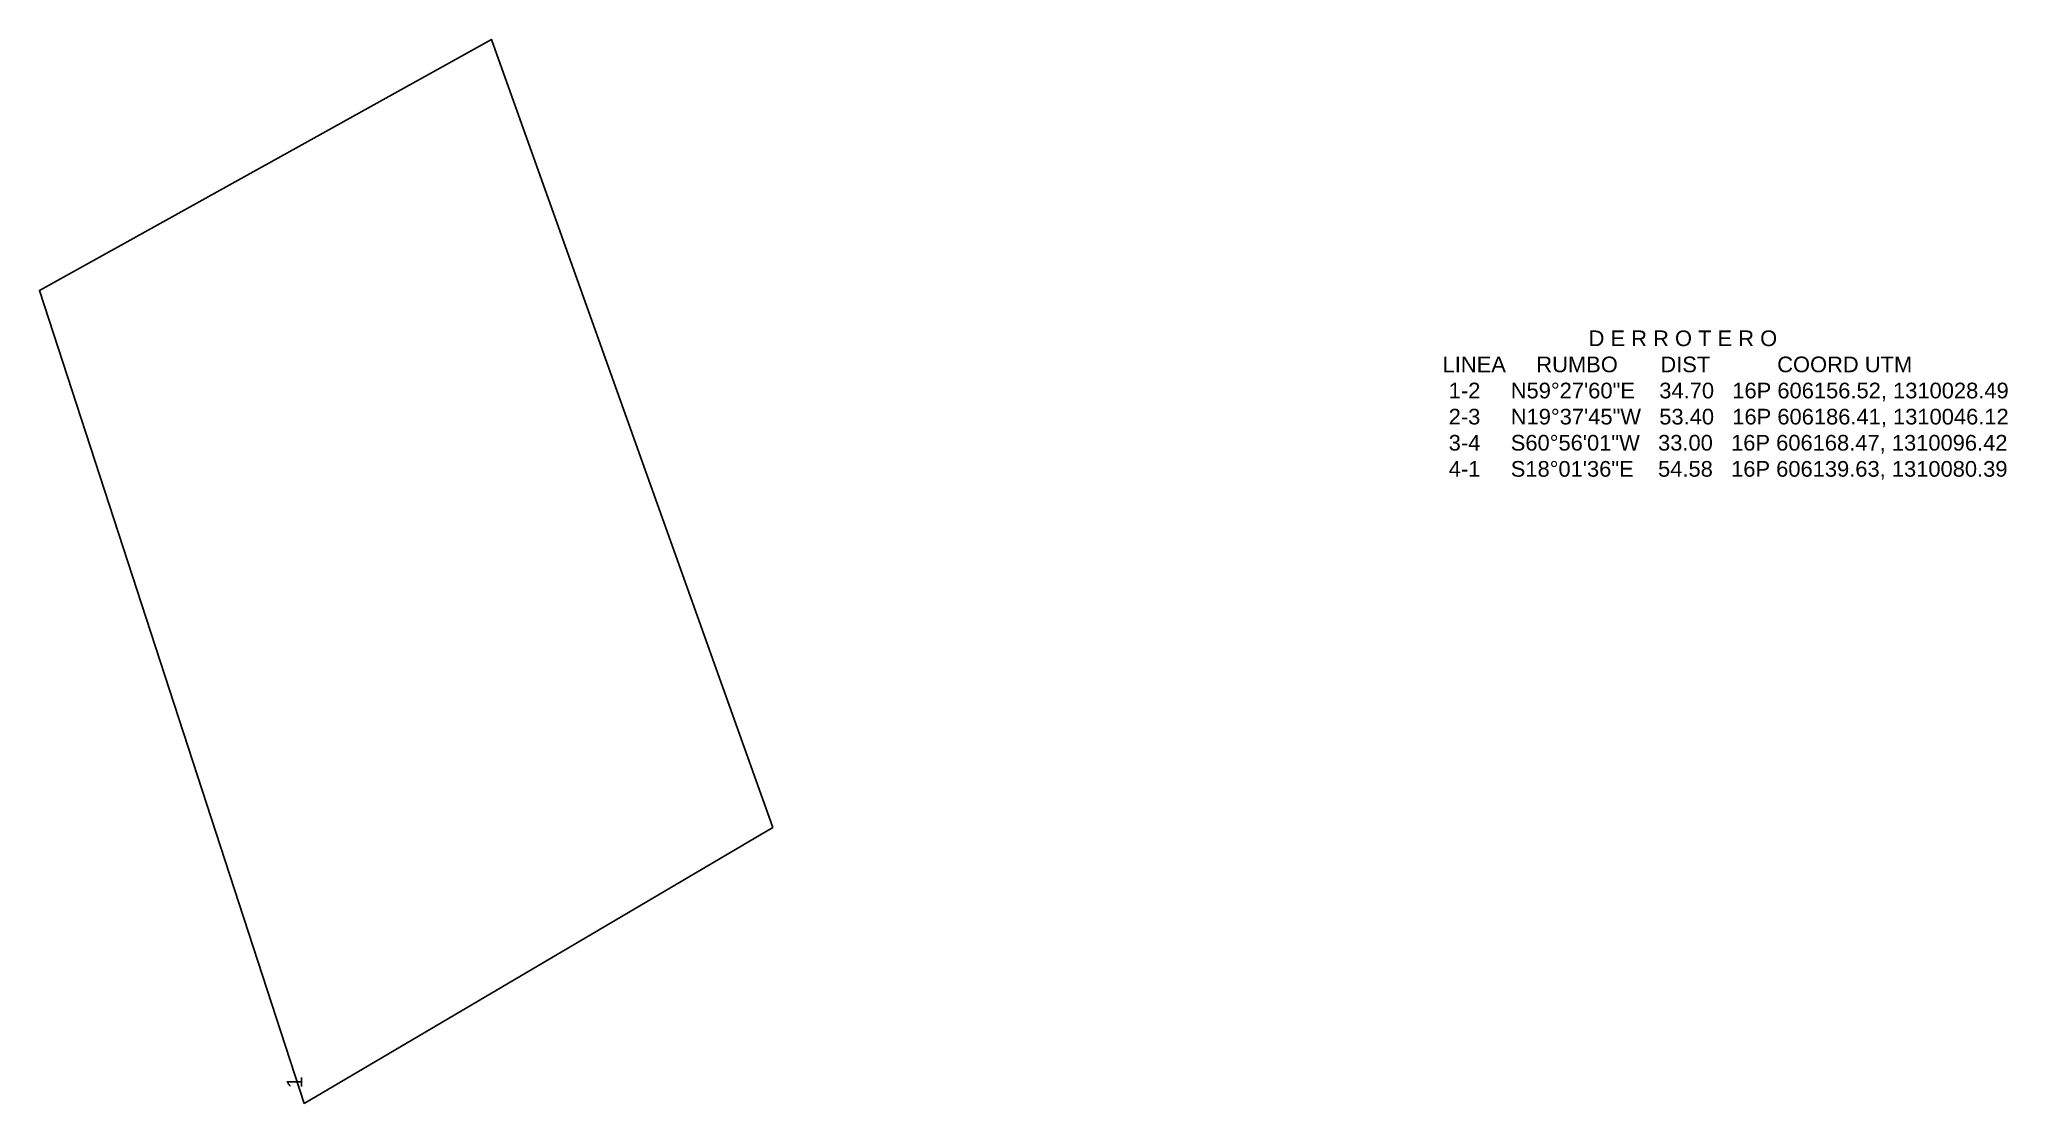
# Model space of a CAD drawing. Header units: millimetres. Extents: x 606140 to 606265, y 1310028 to 1310096.
import ezdxf
from ezdxf.enums import TextEntityAlignment as Align

# ---------------------------------------------------------------- set-up
doc = ezdxf.new("R2010")
doc.units = ezdxf.units.MM
doc.styles.get("Standard").update_dxf_attribs({"font": 'arial.ttf'})

msp = doc.modelspace()

# ---------------------------------------------------------------- linework, layer by layer
msp.add_lwpolyline([(606156.52, 1310028.49), (606186.41, 1310046.12), (606168.47, 1310096.42), (606139.63, 1310080.39)], close=True)

# ---------------------------------------------------------------- texts
msp.add_text('1', height=1, rotation=90).set_placement((606156.71, 1310029.47), align=Align.BOTTOM_LEFT)
at = {"insert": (606228.37, 1310077.84), "char_height": 1, "width": 37.0308, "attachment_point": 1}
msp.add_mtext('                          D E R R O T E R O\\P  LINEA     RUMBO       DIST           COORD UTM\\P   1-2     N59°27\'60"E    34.70   16P 606156.52, 1310028.49\\P   2-3     N19°37\'45"W   53.40   16P 606186.41, 1310046.12\\P   3-4     S60°56\'01"W   33.00   16P 606168.47, 1310096.42\\P   4-1     S18°01\'36"E    54.58   16P 606139.63, 1310080.39', dxfattribs=at)

doc.saveas('drawing.dxf')
